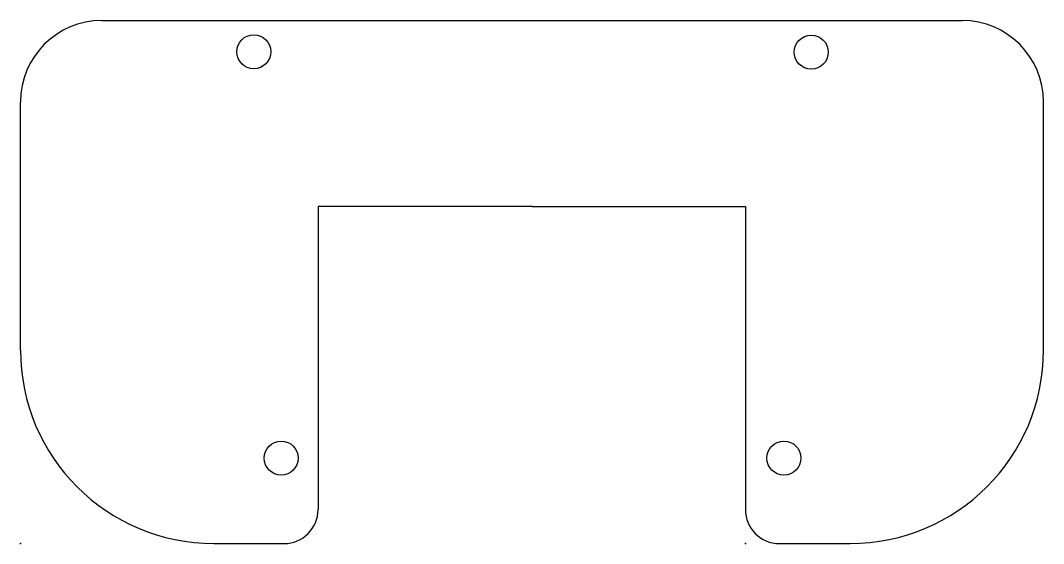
# Model space of a CAD drawing. Header units: millimetres. Extents: x 0 to 90.2, y 0 to 46.1.
import ezdxf

# ---------------------------------------------------------------- set-up
doc = ezdxf.new("R2010")
doc.units = ezdxf.units.MM
doc.header["$PDSIZE"] = -1

msp = doc.modelspace()

# ---------------------------------------------------------------- linework, layer by layer
at = {"color": 7, "linetype": 'Continuous'}
for p, q in [((7.178, 46.1), (83.022, 46.1)), ((0, 17.056), (0, 38.922)), ((90.2, 17.056), (90.2, 38.922)), ((45.1, 29.7), (26.236, 29.7)), ((26.236, 29.7), (26.236, 3)), ((45.1, 29.7), (63.909, 29.7)), ((63.909, 29.7), (63.909, 3)), ((17.056, 0), (23.236, 0)), ((66.909, 0), (73.144, 0))]:
    msp.add_line(p, q, dxfattribs=at)
for centre in [(20.574, 43.345), (69.723, 43.307), (22.987, 7.531), (67.31, 7.531)]:
    msp.add_circle(centre, 1.5, dxfattribs=at)
for centre, radius, start, end in [((7.178, 38.922), 7.178, 90, 180), ((83.022, 38.922), 7.178, 0, 90), ((17.056, 17.056), 17.056, 180, 270), ((73.144, 17.056), 17.056, 270, 0), ((23.236, 3), 3, 270, 0), ((66.909, 3), 3, 180, 270)]:
    msp.add_arc(centre, radius, start, end, dxfattribs=at)
for p in [(0, 0), (63.909, 0)]:
    msp.add_point(p, dxfattribs=at)

doc.saveas('drawing.dxf')
